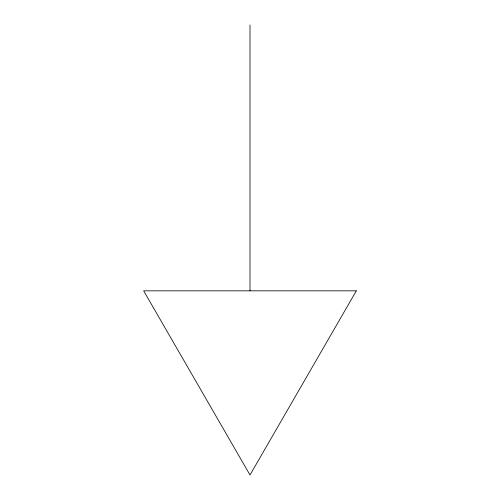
<?xml version="1.0" encoding="UTF-8"?>
<svg xmlns="http://www.w3.org/2000/svg" width="500" height="500" viewBox="0 0 500 500"><rect width="100%" height="100%" fill="white"/><g stroke="black" fill="none" stroke-linecap="round" stroke-linejoin="round"><path stroke-width="0.75" d="M250 25L250 290.831M356.331 290.831L250 475L143.669 290.831L356.331 290.831"/></g></svg>
